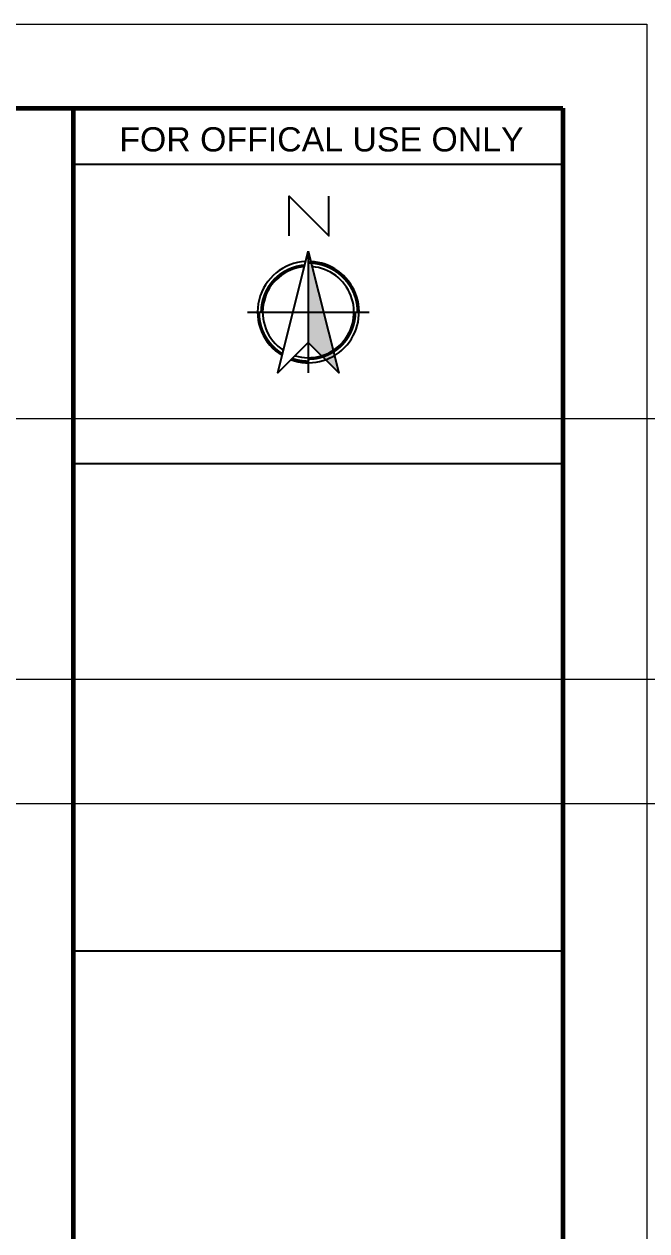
# Model space of a CAD drawing. Header units: inches. Extents: x 122663 to 154153, y 34228 to 39758.
# Drawn here: x 125706 to 126091, y 37587 to 38334 of the extents above; entities that cross this region are included whole.
import ezdxf

# ---------------------------------------------------------------- set-up
doc = ezdxf.new("R2010")
doc.units = ezdxf.units.IN
doc.header["$MEASUREMENT"] = 0
for name, color, linetype, lineweight in [('BORDER', 7, 'Continuous', 60), ('WALL', 1, 'Continuous', 30), ('Window', 3, 'Continuous', 0), ('Windows', 151, 'Continuous', 15)]:
    doc.layers.add(name, color=color, linetype=linetype, lineweight=lineweight)
doc.styles.get("Standard").update_dxf_attribs({"font": 'arial.ttf'})

msp = doc.modelspace()

# ---------------------------------------------------------------- linework, layer by layer
for p, q in [((125881.42, 38193.51), (125881.42, 38118.15)), ((125843.74, 38155.83), (125919.1, 38155.83))]:
    msp.add_line(p, q)
msp.add_lwpolyline([(125869.57, 38203.09), (125869.57, 38227.72), (125894.2, 38203.09), (125894.2, 38227.72)])
msp.add_lwpolyline([(125881.42, 38193.51), (125900.26, 38118.15), (125881.42, 38136.99), (125862.58, 38118.15)], close=True)
at = {"const_width": 1.57}
for points in [[(125879.24, 38184.79, 0.392385), (125852.37, 38155.83, 1)], [(125912.03, 38155.83, 0.414214), (125881.42, 38186.44, 1)], [(125865.46, 38129.7, -0.261393), (125850.8, 38155.83, -1)], [(125910.46, 38155.83, -0.414214), (125881.42, 38126.78, -1)], [(125881.42, 38125.21, -0.083997), (125871.35, 38126.92, -1)]]:
    msp.add_lwpolyline(points, format="xyb", dxfattribs=at)
for radius, start, end in [(31.4, 92.88415, 239.04337), (28.26, 94.83127, 237.09625), (31.4, 250.10409, 87.11585), (28.26, 253.1255, 85.16873)]:
    msp.add_arc((125881.42, 38155.83), radius, start, end)
msp.add_solid([(125881.42, 38193.51), (125900.26, 38118.15), (125881.42, 38136.99)])
at = {"layer": 'BORDER'}
msp.add_line((125736.16, 36193.34), (125736.16, 38282.19), dxfattribs=at)
at = {"layer": 'BORDER', "lineweight": 25}
for p, q in [((126038.98, 38247.26), (125736.16, 38247.26)), ((126038.98, 38061.78), (125736.16, 38061.78)), ((126038.98, 37759.93), (125736.16, 37759.93))]:
    msp.add_line(p, q, dxfattribs=at)
at = {"layer": 'BORDER'}
msp.add_lwpolyline([(126038.98, 38282.19), (126038.98, 36191.34), (122976.14, 36191.34), (122976.14, 38282.19)], close=True, dxfattribs=at)
at = {"layer": 'Window'}
msp.add_lwpolyline([(126090.98, 38334.19), (126090.98, 36139.34), (122924.14, 36139.34), (122924.14, 38334.19)], close=True, dxfattribs=at)
at = {"layer": 'Windows'}
for p in [(129885.84, 38089.99), (129885.84, 37928.49), (130024.66, 37851.49)]:
    msp.add_xline(p, (1, 0), dxfattribs=at)

# ---------------------------------------------------------------- texts
at = {"layer": 'WALL', "insert": (125764.4, 38270.33), "char_height": 15, "width": 1120.7402, "attachment_point": 1}
msp.add_mtext('FOR OFFICAL USE ONLY', dxfattribs=at)

doc.saveas('drawing.dxf')
